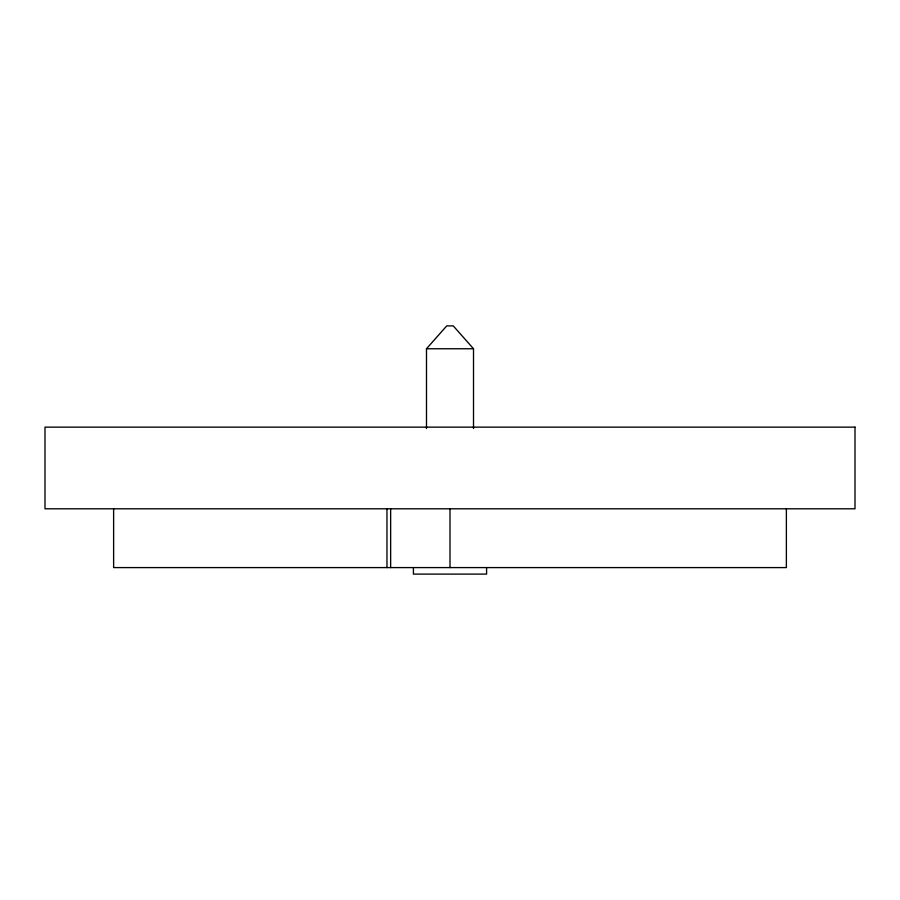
<?xml version="1.0" encoding="UTF-8"?>
<svg xmlns="http://www.w3.org/2000/svg" width="900" height="900" viewBox="0 0 900 900"><rect width="100%" height="100%" fill="white"/><g stroke="black" fill="none" stroke-linecap="round" stroke-linejoin="round"><path stroke-width="1.35" d="M426.488 428.535L426.488 348.75L446.738 325.89L453.262 325.89L473.512 348.75L473.512 428.535M426.488 348.75L473.512 348.75M786.375 508.793L786.375 567.585L113.625 567.585L113.625 508.793M486.585 567.585L486.585 574.11L413.415 574.11L413.415 567.585M450 508.793L450 567.585M390.645 508.793L390.645 567.585M386.966 508.793L386.966 567.585M855 427.14L45 427.14L45 508.793L855 508.793L855 427.14"/></g></svg>
